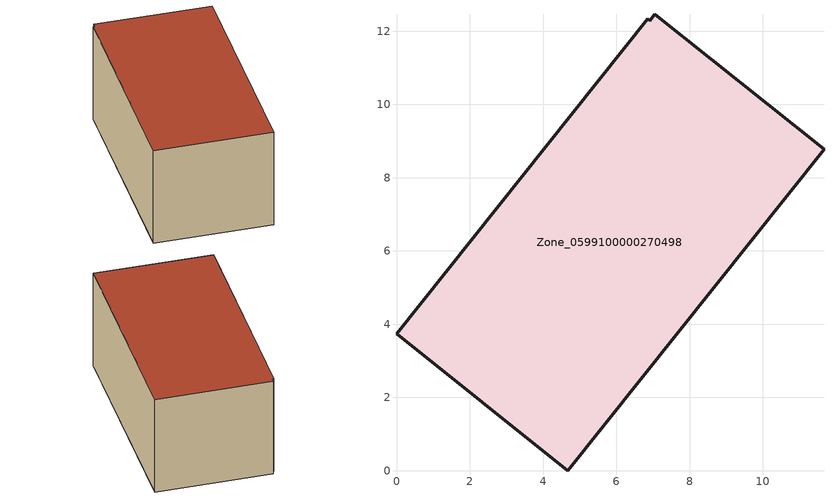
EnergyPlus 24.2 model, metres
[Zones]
Zone_0599100000270498
 floor ground (C_G): 7.05,12.46 11.67,8.78 4.68,0 0,3.74 6.85,12.34 6.92,12.29 z0.41
 wall outside (C_F): 4.68,0 11.67,8.78 7.05,12.46 6.92,12.29 6.85,12.34 0,3.74 4.68,0 z0.41:5.76
 roof outside (C_R): 11.67,8.78 7.05,12.46 6.92,12.29 6.85,12.34 0,3.74 4.68,0 z5.76
[BUILDING]
Pand.0599100000270498: North Axis=0; Terrain=City; Loads Convergence Tolerance Value=0.04; Temperature Convergence Tolerance Value=0.4; Solar Distribution=FullExterior; Maximum Number of Warmup Days=25; Minimum Number of Warmup Days=1
[Site:Location]
Rotterdam.The.Hague.AP_ZH_NLD Design_Conditions: Latitude=51.96; Longitude=4.45; Time Zone=1; Elevation=-4.5
[SITE:GROUNDTEMPERATURE:BUILDINGSURFACE]
18, 18, 18, 18, 18, 18, 18, 18, 18, 18, 18, 18
[MATERIAL] Thermal Absorptance=0.9; Solar Absorptance=0.7; Visible Absorptance=0.7
Name | Roughness | Thickness | Conductivity | Density | Specific Heat
G.TI.1975-1991 | MediumSmooth | 0.15 | 0.288461 | 540 | 1210
F.TI.1975-1991 | Rough | 0.3 | 0.230769 | 1920 | 840
R.TI.1975-1991 | MediumRough | 0.2 | 0.153846 | 1500 | 1000
[CONSTRUCTION]
C_G: G.TI.1975-1991
C_F: F.TI.1975-1991
C_R: R.TI.1975-1991
[ZONE]
Zone_0599100000270498: Type=1; Multiplier=1; Ceiling Height=Autocalculate; Volume=Autocalculate; Floor Area=autocalculate; Part of Total Floor Area=Yes
[ZONEINFILTRATION:DESIGNFLOWRATE]
Infil_Zone_0599100000270498: Zone or ZoneList or Space or SpaceList=Zone_0599100000270498; Schedule=AlwaysOn; Design Flow Rate Calculation Method=Flow/Area; Flow Rate per Floor Area=0.003; Constant Term Coefficient=1; Temperature Term Coefficient=0; Velocity Term Coefficient=0; Velocity Squared Term Coefficient=0
[HVACTEMPLATE:ZONE:IDEALLOADSAIRSYSTEM]
Zone_0599100000270498: Maximum Heating Supply Air Temperature=50; Minimum Cooling Supply Air Temperature=13; Maximum Heating Supply Air Humidity Ratio=0.0156; Minimum Cooling Supply Air Humidity Ratio=0.0077; Heating Limit=NoLimit; Cooling Limit=NoLimit; Dehumidification Control Type=ConstantSensibleHeatRatio; Cooling Sensible Heat Ratio=0.7; Dehumidification Setpoint=60; Humidification Control Type=None; Humidification Setpoint=30; Outdoor Air Method=None; Outdoor Air Flow Rate per Person=0.00944; Outdoor Air Flow Rate per Zone Floor Area=0; Outdoor Air Flow Rate per Zone=0; Demand Controlled Ventilation Type=None; Outdoor Air Economizer Type=NoEconomizer; Heat Recovery Type=None; Sensible Heat Recovery Effectiveness=0.7; Latent Heat Recovery Effectiveness=0.65
[ZONECONTROL:THERMOSTAT]
ThermostatControl_Zone_0599100000270498: Zone or ZoneList=Zone_0599100000270498; Control Type Schedule=DualSetpointControlType; Control 1=Thermostat_Zone_0599100000270498; Temperature Difference Between Cutout And Setpoint=0
[THERMOSTATSETPOINT:DUALSETPOINT]
Thermostat_Zone_0599100000270498: Heating Setpoint Temperature Schedule=HeatingSetpoint_Zone_0599100000270498; Cooling Setpoint Temperature Schedule=CoolingSetpoint_Zone_0599100000270498
[SCHEDULE:COMPACT]
HeatingSetpoint_Zone_0599100000270498: Through: 12/31, For: AllDays, Until: 24:00, 21
CoolingSetpoint_Zone_0599100000270498: Through: 12/31, For: AllDays, Until: 24:00, 24
DualSetpointControlType: Through: 12/31, For: AllDays, Until: 24:00, 4
AlwaysOn: Through: 12/31, For: AllDays, Until: 24:00, 1
